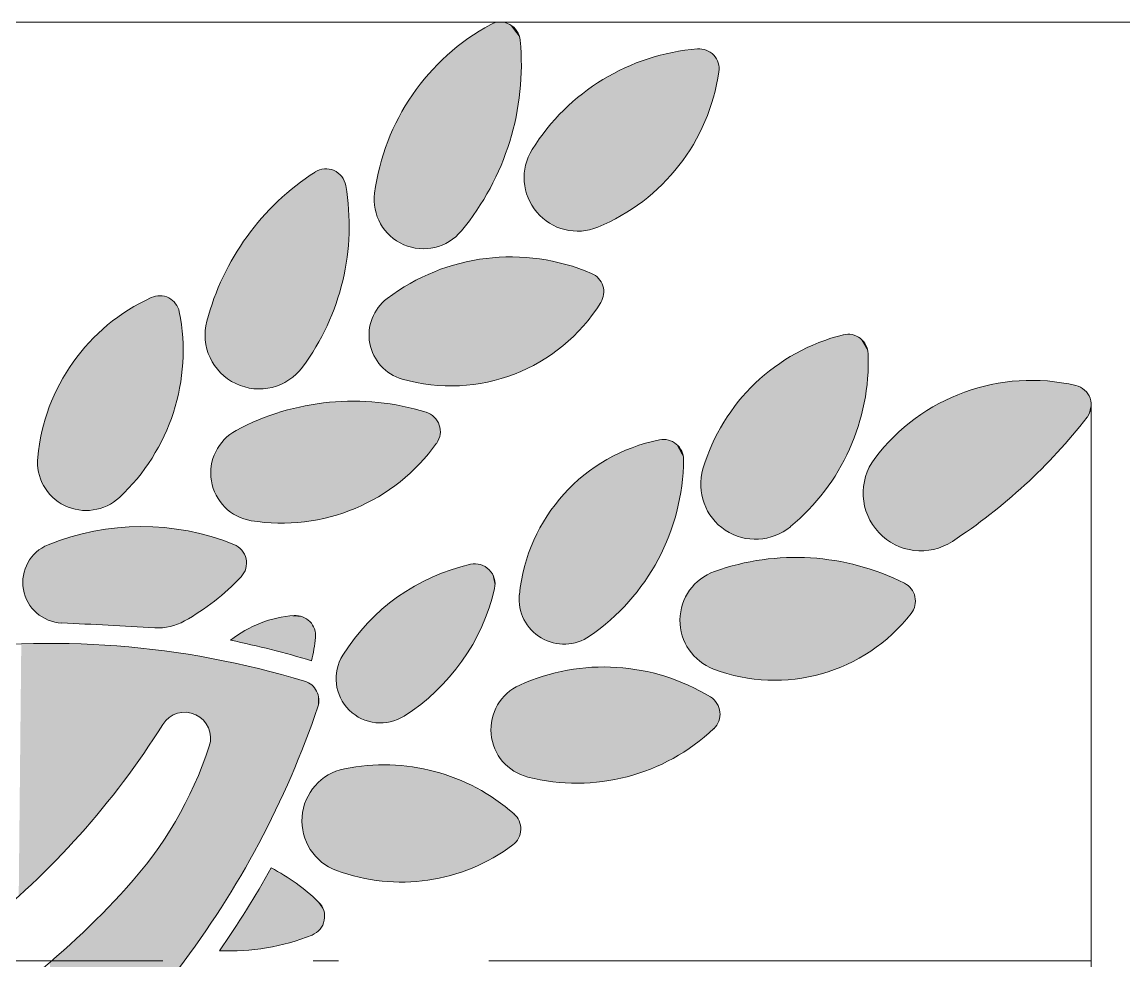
# Model space of a CAD drawing. Extents: x 0 to 297, y 0 to 420.
# Drawn here: x 244.9 to 266.85, y 260.14 to 278.84 of the extents above; entities that cross this region are included whole.
import ezdxf

# ---------------------------------------------------------------- set-up
doc = ezdxf.new("R2010")
doc.units = 0
doc.linetypes.add('DASHDOT', pattern=[18.5, 12, -3, 0.5, -3])

msp = doc.modelspace()

# ---------------------------------------------------------------- linework, layer by layer
at = {"color": 7, "lineweight": 13}
for p, q in [((208.579, 278.843), (277.577, 278.843)), ((266.203, 271.213), (266.203, 227.518))]:
    msp.add_line(p, q, dxfattribs=at)
at = {"color": 7, "linetype": 'DASHDOT', "lineweight": 18}
msp.add_line((266.202, 260.138), (196.803, 260.135), dxfattribs=at)
at = {"color": 7, "lineweight": 18}
for centre, radius, start, end in [((254.427, 278.443), 0.4, 5.2396, 118.4689), ((256.379, 274.844), 4.494, 118.4689, 172.4448), ((249.634, 278.003), 5.214, 320.4157, 5.2396), ((258.698, 274.041), 4.28, 94.5695, 148.0969), ((258.388, 277.909), 0.4, 351.811, 94.5695), ((254.869, 278.416), 3.955, 292.3185, 351.811), ((255.967, 275.741), 1.064, 148.0969, 292.3185), ((253.479, 271.598), 5.062, 122.7693, 165.3021), ((250.955, 275.519), 0.4, 9.704, 122.7693), ((246.677, 274.787), 4.741, 323.5364, 9.704), ((252.896, 275.306), 0.981, 172.4448, 320.4157), ((254.639, 270.086), 4.078, 66.7655, 127.1877), ((256.09, 273.466), 0.4, 328.2186, 66.7655), ((249.101, 269.803), 3.906, 114.6044, 174.5822), ((247.641, 272.991), 0.4, 11.1714, 114.6044), ((252.726, 272.608), 0.913, 127.1877, 253.9344), ((253.445, 275.105), 3.512, 253.9344, 328.2186), ((244.112, 272.294), 3.997, 313.0088, 11.1714), ((249.623, 272.61), 1.077, 165.3021, 323.5364), ((262.192, 268.839), 3.885, 103.842, 163.5429), ((261.358, 272.223), 0.4, 2.0035, 103.842), ((257.48, 272.087), 4.28, 309.6003, 2.0035), ((265.011, 267.796), 3.908, 76.9466, 143.0197), ((265.803, 271.213), 0.4, 322.0938, 76.9466), ((251.492, 266.364), 4.926, 72.7523, 118.1697), ((252.834, 270.686), 0.4, 324.7003, 72.7523), ((257.354, 277.792), 11.108, 303.1856, 322.0938), ((249.621, 269.858), 0.962, 118.1697, 260.7208), ((258.286, 267.092), 3.495, 101.3008, 174.39), ((257.679, 270.127), 0.4, 359.4272, 101.3008), ((250.075, 272.639), 3.78, 260.7208, 324.7003), ((246.177, 270.081), 0.97, 174.5822, 313.0088), ((253.76, 270.166), 4.319, 304.5192, 359.4272), ((262.806, 269.456), 1.148, 143.0197, 303.1856), ((259.513, 269.63), 1.092, 163.5429, 309.6003), ((247.28, 263.846), 4.945, 68.1349, 112.1059), ((245.724, 267.678), 0.809, 112.1059, 267.5769), ((248.973, 268.064), 0.4, 316.5611, 68.1349), ((260.313, 263.363), 4.814, 63.2618, 109.6319), ((254.726, 264.092), 4.046, 102.7086, 148.1291), ((253.924, 267.649), 0.4, 346.9369, 102.7086), ((259.044, 266.921), 1.036, 109.6319, 249.2813), ((245.812, 271.057), 4.754, 299.3034, 316.5611), ((262.299, 267.305), 0.4, 322.1442, 63.2618), ((250.309, 268.487), 4.112, 302.4262, 346.9369), ((255.7, 267.346), 0.897, 174.39, 304.5192), ((250.489, 264.707), 2.317, 94.1901, 128.249), ((250.349, 266.619), 0.4, 354.43, 94.1901), ((259.896, 269.173), 3.444, 249.2813, 322.1442), ((241.304, 163.239), 103.724, 86.55193, 87.57695), ((247.608, 267.857), 1.084, 266.5519, 299.3034), ((245.465, 248.995), 17.895, 73.1006, 78.4299), ((247.535, 266.893), 3.227, 346.0915, 354.43), ((245.455, 248.969), 17.495, 73.1377, 98.1115), ((252.04, 265.762), 0.883, 148.1291, 302.4262), ((256.492, 261.924), 4.07, 58.5459, 114.342), ((250.414, 265.329), 0.4, 341.3251, 73.1377), ((255.216, 264.745), 0.975, 114.342, 255.772), ((233.564, 271.025), 18.187, 322.6142, 341.3251), ((258.407, 265.055), 0.4, 313.4208, 58.5459), ((248.141, 264.576), 0.516, 341.7164, 147.9214), ((233.955, 273.468), 16.227, 308.4477, 327.9215), ((255.952, 267.649), 3.971, 255.772, 313.4208), ((241.186, 266.874), 7.841, 317.6391, 341.7164), ((251.534, 262.929), 1.058, 101.5691, 249.6643), ((252.11, 260.119), 3.926, 48.6947, 101.5691), ((254.437, 262.768), 0.4, 306.8868, 48.6947), ((252.454, 265.41), 3.703, 249.6643, 306.8868), ((233.614, 271.013), 18.587, 324.9581, 330.9629), ((248.03, 258.452), 3.986, 45.8347, 62.6172), ((233.955, 273.468), 17.627, 308.4477, 317.6391), ((250.529, 261.024), 0.4, 291.7468, 45.8347), ((249.031, 264.781), 4.445, 267.4262, 291.7468)]:
    msp.add_arc(centre, radius, start, end, dxfattribs=at)
at = {"color": 7, "lineweight": 5}
for points in [[(254.818, 278.528), (254.328, 278.83), (254.237, 278.794), (254.281, 278.815)], [(254.818, 278.528), (254.426, 278.843), (254.328, 278.83), (254.377, 278.84)], [(254.818, 278.528), (254.524, 278.831), (254.426, 278.843), (254.475, 278.84)], [(254.818, 278.528), (254.616, 278.795), (254.524, 278.831), (254.571, 278.816)], [(254.818, 278.528), (254.237, 278.794), (253.787, 278.515), (254.008, 278.661)], [(254.818, 278.528), (254.697, 278.739), (254.616, 278.795), (254.658, 278.77)], [(254.818, 278.528), (254.761, 278.664), (254.697, 278.739), (254.731, 278.703)], [(254.818, 278.528), (254.805, 278.576), (254.761, 278.664), (254.785, 278.621)], [(254.818, 278.528), (251.924, 275.435), (251.933, 275.12), (251.916, 275.277)], [(254.818, 278.528), (252.024, 275.954), (251.924, 275.435), (251.966, 275.696)], [(254.818, 278.528), (251.933, 275.12), (252.042, 274.824), (251.976, 274.967)], [(254.818, 278.528), (252.185, 276.458), (252.024, 275.954), (252.097, 276.208)], [(254.818, 278.528), (252.042, 274.824), (252.239, 274.578), (252.131, 274.693)], [(254.818, 278.528), (252.404, 276.94), (252.185, 276.458), (252.287, 276.702)], [(254.818, 278.528), (252.239, 274.578), (252.504, 274.407), (252.365, 274.482)], [(254.818, 278.528), (252.677, 277.392), (252.404, 276.94), (252.534, 277.17)], [(254.818, 278.528), (252.504, 274.407), (252.809, 274.329), (252.654, 274.356)], [(254.818, 278.528), (253.002, 277.809), (252.677, 277.392), (252.834, 277.605)], [(254.818, 278.528), (252.809, 274.329), (253.124, 274.352), (252.968, 274.328)], [(254.818, 278.528), (253.374, 278.185), (253.002, 277.809), (253.183, 278.003)], [(254.818, 278.528), (253.124, 274.352), (253.415, 274.474), (253.274, 274.401)], [(254.818, 278.528), (253.787, 278.515), (253.374, 278.185), (253.576, 278.357)], [(254.818, 278.528), (253.415, 274.474), (253.652, 274.681), (253.542, 274.568)], [(254.818, 278.528), (253.652, 274.681), (253.957, 275.089), (253.809, 274.881)], [(254.818, 278.528), (253.957, 275.089), (254.221, 275.525), (254.094, 275.304)], [(254.818, 278.528), (254.221, 275.525), (254.441, 275.985), (254.337, 275.752)], [(254.818, 278.528), (254.441, 275.985), (254.615, 276.464), (254.534, 276.222)], [(254.818, 278.528), (254.615, 276.464), (254.742, 276.958), (254.684, 276.709)], [(254.818, 278.528), (254.742, 276.958), (254.819, 277.461), (254.787, 277.208)], [(254.818, 278.528), (254.819, 277.461), (254.847, 277.97), (254.84, 277.715)], [(254.818, 278.528), (254.847, 277.97), (254.826, 278.479), (254.843, 278.225)], [(254.987, 276.155), (258.446, 278.305), (258.357, 278.308), (258.401, 278.309)], [(254.987, 276.155), (258.357, 278.308), (257.862, 278.239), (258.108, 278.281)], [(254.987, 276.155), (258.533, 278.282), (258.446, 278.305), (258.49, 278.296)], [(254.987, 276.155), (258.612, 278.241), (258.533, 278.282), (258.573, 278.264)], [(254.987, 276.155), (258.68, 278.183), (258.612, 278.241), (258.648, 278.214)], [(254.987, 276.155), (257.862, 278.239), (257.378, 278.113), (257.618, 278.183)], [(254.987, 276.155), (258.734, 278.111), (258.68, 278.183), (258.709, 278.149)], [(254.987, 276.155), (257.378, 278.113), (256.913, 277.932), (257.143, 278.029)], [(254.987, 276.155), (258.77, 278.029), (258.734, 278.111), (258.754, 278.071)], [(254.987, 276.155), (258.787, 277.942), (258.77, 278.029), (258.781, 277.986)], [(254.987, 276.155), (258.784, 277.852), (258.787, 277.942), (258.788, 277.897)], [(254.987, 276.155), (256.913, 277.932), (256.472, 277.697), (256.689, 277.821)], [(254.987, 276.155), (258.678, 277.35), (258.784, 277.852), (258.74, 277.599)], [(254.987, 276.155), (256.472, 277.697), (256.061, 277.413), (256.262, 277.561)], [(254.987, 276.155), (256.061, 277.413), (255.686, 277.083), (255.869, 277.253)], [(254.987, 276.155), (258.509, 276.866), (258.678, 277.35), (258.601, 277.105)], [(254.987, 276.155), (255.686, 277.083), (255.352, 276.711), (255.514, 276.902)], [(254.987, 276.155), (258.277, 276.408), (258.509, 276.866), (258.4, 276.633)], [(254.987, 276.155), (255.352, 276.711), (255.064, 276.303), (255.202, 276.511)], [(254.987, 276.155), (257.989, 275.984), (258.277, 276.408), (258.14, 276.191)], [(254.987, 276.155), (254.934, 275.996), (254.906, 275.664), (254.907, 275.831)], [(254.987, 276.155), (254.906, 275.664), (254.982, 275.339), (254.931, 275.498)], [(254.987, 276.155), (254.982, 275.339), (255.154, 275.054), (255.057, 275.19)], [(254.987, 276.155), (255.154, 275.054), (255.407, 274.836), (255.272, 274.935)], [(254.987, 276.155), (255.407, 274.836), (255.714, 274.707), (255.556, 274.76)], [(254.987, 276.155), (255.714, 274.707), (256.047, 274.68), (255.88, 274.68)], [(254.987, 276.155), (256.047, 274.68), (256.371, 274.756), (256.212, 274.705)], [(254.987, 276.155), (256.371, 274.756), (256.832, 274.982), (256.605, 274.862)], [(254.987, 276.155), (256.832, 274.982), (257.26, 275.265), (257.051, 275.116)], [(254.987, 276.155), (257.26, 275.265), (257.648, 275.601), (257.459, 275.426)], [(254.987, 276.155), (257.648, 275.601), (257.989, 275.984), (257.825, 275.787)], [(248.55, 272.7), (251.022, 275.913), (250.924, 275.917), (250.973, 275.918)], [(248.55, 272.7), (250.924, 275.917), (250.827, 275.898), (250.875, 275.911)], [(248.55, 272.7), (251.116, 275.885), (251.022, 275.913), (251.07, 275.902)], [(248.55, 272.7), (250.827, 275.898), (250.739, 275.855), (250.782, 275.879)], [(248.55, 272.7), (251.201, 275.834), (251.116, 275.885), (251.16, 275.862)], [(248.55, 272.7), (250.739, 275.855), (250.356, 275.583), (250.544, 275.723)], [(248.55, 272.7), (251.27, 275.765), (251.201, 275.834), (251.238, 275.802)], [(248.55, 272.7), (251.321, 275.68), (251.27, 275.765), (251.298, 275.724)], [(248.55, 272.7), (251.349, 275.586), (251.321, 275.68), (251.338, 275.634)], [(248.55, 272.7), (251.406, 275.112), (251.349, 275.586), (251.384, 275.35)], [(248.55, 272.7), (250.356, 275.583), (250, 275.276), (250.175, 275.434)], [(248.55, 272.7), (250, 275.276), (249.674, 274.938), (249.833, 275.111)], [(248.55, 272.7), (251.415, 274.635), (251.406, 275.112), (251.416, 274.874)], [(248.55, 272.7), (249.674, 274.938), (249.381, 274.571), (249.524, 274.758)], [(248.55, 272.7), (251.375, 274.159), (251.415, 274.635), (251.401, 274.397)], [(248.55, 272.7), (249.381, 274.571), (249.123, 274.179), (249.248, 274.378)], [(248.55, 272.7), (249.123, 274.179), (248.903, 273.764), (249.008, 273.974)], [(248.55, 272.7), (251.289, 273.69), (251.375, 274.159), (251.338, 273.924)], [(252.079, 273.252), (255.216, 274.123), (254.68, 274.164), (254.949, 274.153)], [(252.079, 273.252), (254.68, 274.164), (254.144, 274.134), (254.411, 274.158)], [(252.079, 273.252), (254.144, 274.134), (253.616, 274.034), (253.878, 274.093)], [(252.079, 273.252), (255.741, 274.013), (255.216, 274.123), (255.48, 274.077)], [(252.079, 273.252), (253.616, 274.034), (253.106, 273.865), (253.358, 273.958)], [(252.079, 273.252), (256.248, 273.834), (255.741, 274.013), (255.998, 273.932)], [(248.55, 272.7), (248.903, 273.764), (248.722, 273.331), (248.807, 273.55)], [(252.079, 273.252), (253.106, 273.865), (252.623, 273.631), (252.86, 273.756)], [(252.079, 273.252), (256.323, 273.792), (256.248, 273.834), (256.286, 273.815)], [(252.079, 273.252), (256.387, 273.734), (256.323, 273.792), (256.356, 273.765)], [(248.55, 272.7), (251.155, 273.232), (251.289, 273.69), (251.227, 273.459)], [(252.079, 273.252), (256.437, 273.665), (256.387, 273.734), (256.414, 273.701)], [(252.079, 273.252), (256.472, 273.586), (256.437, 273.665), (256.457, 273.627)], [(252.079, 273.252), (252.623, 273.631), (252.174, 273.335), (252.394, 273.491)], [(252.079, 273.252), (256.488, 273.502), (256.472, 273.586), (256.482, 273.545)], [(245.209, 270.026), (247.739, 273.379), (247.65, 273.391), (247.695, 273.388)], [(245.209, 270.026), (247.65, 273.391), (247.56, 273.383), (247.605, 273.39)], [(245.209, 270.026), (247.56, 273.383), (247.474, 273.355), (247.516, 273.371)], [(245.209, 270.026), (247.823, 273.347), (247.739, 273.379), (247.782, 273.366)], [(245.209, 270.026), (247.474, 273.355), (247.025, 273.112), (247.246, 273.241)], [(245.209, 270.026), (247.898, 273.297), (247.823, 273.347), (247.862, 273.324)], [(248.55, 272.7), (248.722, 273.331), (248.582, 272.883), (248.647, 273.108)], [(252.079, 273.252), (256.487, 273.416), (256.488, 273.502), (256.49, 273.459)], [(252.079, 273.252), (256.467, 273.333), (256.487, 273.416), (256.479, 273.374)], [(252.079, 273.252), (256.43, 273.255), (256.467, 273.333), (256.451, 273.293)], [(245.209, 270.026), (247.96, 273.232), (247.898, 273.297), (247.931, 273.267)], [(245.209, 270.026), (248.006, 273.155), (247.96, 273.232), (247.985, 273.195)], [(245.209, 270.026), (248.033, 273.069), (248.006, 273.155), (248.022, 273.112)], [(245.209, 270.026), (247.025, 273.112), (246.611, 272.813), (246.813, 272.97)], [(248.55, 272.7), (250.976, 272.789), (251.155, 273.232), (251.071, 273.008)], [(252.079, 273.252), (251.817, 272.692), (251.829, 272.441), (251.814, 272.566)], [(252.079, 273.252), (251.874, 272.937), (251.817, 272.692), (251.837, 272.816)], [(252.079, 273.252), (251.829, 272.441), (251.908, 272.202), (251.86, 272.318)], [(252.079, 273.252), (251.997, 273.157), (251.874, 272.937), (251.928, 273.051)], [(252.079, 273.252), (251.908, 272.202), (252.05, 271.994), (251.972, 272.093)], [(252.079, 273.252), (252.05, 271.994), (252.243, 271.833), (252.141, 271.907)], [(252.079, 273.252), (256.093, 272.798), (256.43, 273.255), (256.271, 273.02)], [(252.079, 273.252), (252.243, 271.833), (252.473, 271.731), (252.355, 271.774)], [(252.079, 273.252), (252.473, 271.731), (253.031, 271.618), (252.75, 271.663)], [(252.079, 273.252), (253.031, 271.618), (253.599, 271.597), (253.314, 271.596)], [(252.079, 273.252), (253.599, 271.597), (254.163, 271.668), (253.882, 271.621)], [(252.079, 273.252), (254.163, 271.668), (254.708, 271.828), (254.439, 271.737)], [(252.079, 273.252), (254.708, 271.828), (255.22, 272.075), (254.969, 271.941)], [(252.079, 273.252), (255.22, 272.075), (255.686, 272.401), (255.46, 272.229)], [(252.079, 273.252), (255.686, 272.401), (256.093, 272.798), (255.897, 272.591)], [(245.209, 270.026), (248.1, 272.566), (248.033, 273.069), (248.074, 272.819)], [(245.209, 270.026), (246.611, 272.813), (246.239, 272.463), (246.419, 272.644)], [(248.55, 272.7), (250.753, 272.367), (250.976, 272.789), (250.87, 272.576)], [(248.55, 272.7), (248.551, 272.514), (248.646, 272.157), (248.583, 272.331)], [(248.55, 272.7), (248.646, 272.157), (248.857, 271.853), (248.739, 271.996)], [(248.55, 272.7), (248.857, 271.853), (249.158, 271.638), (248.999, 271.733)], [(248.55, 272.7), (249.158, 271.638), (249.514, 271.538), (249.332, 271.573)], [(248.55, 272.7), (249.514, 271.538), (249.883, 271.565), (249.7, 271.536)], [(248.55, 272.7), (249.883, 271.565), (250.222, 271.714), (250.059, 271.625)], [(248.55, 272.7), (250.222, 271.714), (250.489, 271.97), (250.366, 271.83)], [(248.55, 272.7), (250.489, 271.97), (250.753, 272.367), (250.626, 272.165)], [(245.209, 270.026), (248.102, 272.059), (248.1, 272.566), (248.109, 272.313)], [(245.209, 270.026), (246.239, 272.463), (245.917, 272.066), (246.072, 272.27)], [(261.754, 272.281), (260.78, 272.458), (260.322, 272.244), (260.548, 272.359)], [(261.754, 272.281), (261.263, 272.611), (260.78, 272.458), (261.019, 272.542)], [(261.754, 272.281), (261.35, 272.622), (261.263, 272.611), (261.306, 272.619)], [(261.754, 272.281), (261.439, 272.614), (261.35, 272.622), (261.395, 272.621)], [(261.754, 272.281), (261.523, 272.587), (261.439, 272.614), (261.482, 272.603)], [(261.754, 272.281), (261.599, 272.542), (261.523, 272.587), (261.563, 272.566)], [(261.754, 272.281), (261.664, 272.481), (261.599, 272.542), (261.633, 272.513)], [(261.754, 272.281), (261.713, 272.407), (261.664, 272.481), (261.691, 272.445)], [(261.754, 272.281), (258.466, 269.939), (258.422, 269.596), (258.43, 269.769)], [(261.754, 272.281), (258.422, 269.596), (258.488, 269.256), (258.441, 269.423)], [(261.754, 272.281), (258.641, 270.414), (258.466, 269.939), (258.546, 270.179)], [(261.754, 272.281), (258.488, 269.256), (258.656, 268.953), (258.56, 269.098)], [(261.754, 272.281), (258.875, 270.862), (258.641, 270.414), (258.751, 270.642)], [(261.754, 272.281), (258.656, 268.953), (258.912, 268.719), (258.775, 268.826)], [(261.754, 272.281), (259.166, 271.275), (258.875, 270.862), (259.014, 271.073)], [(261.754, 272.281), (258.912, 268.719), (259.227, 268.576), (259.064, 268.635)], [(261.754, 272.281), (259.508, 271.648), (259.166, 271.275), (259.331, 271.467)], [(261.754, 272.281), (259.227, 268.576), (259.572, 268.54), (259.398, 268.544)], [(261.754, 272.281), (259.896, 271.973), (259.508, 271.648), (259.697, 271.816)], [(261.754, 272.281), (259.572, 268.54), (259.91, 268.613), (259.744, 268.563)], [(261.754, 272.281), (260.322, 272.244), (259.896, 271.973), (260.105, 272.115)], [(261.754, 272.281), (259.91, 268.613), (260.209, 268.789), (260.066, 268.689)], [(261.754, 272.281), (260.209, 268.789), (260.567, 269.122), (260.393, 268.95)], [(261.754, 272.281), (260.567, 269.122), (260.885, 269.493), (260.732, 269.303)], [(261.754, 272.281), (260.885, 269.493), (261.159, 269.898), (261.028, 269.692)], [(261.754, 272.281), (261.159, 269.898), (261.385, 270.332), (261.278, 270.112)], [(261.754, 272.281), (261.385, 270.332), (261.559, 270.789), (261.478, 270.558)], [(261.754, 272.281), (261.559, 270.789), (261.681, 271.263), (261.627, 271.024)], [(261.754, 272.281), (261.681, 271.263), (261.747, 271.748), (261.721, 271.504)], [(261.754, 272.281), (261.745, 272.324), (261.713, 272.407), (261.731, 272.367)], [(261.754, 272.281), (261.747, 271.748), (261.758, 272.237), (261.76, 271.992)], [(245.209, 270.026), (245.917, 272.066), (245.649, 271.632), (245.776, 271.854)], [(245.209, 270.026), (248.04, 271.556), (248.102, 272.059), (248.079, 271.807)], [(245.209, 270.026), (245.649, 271.632), (245.44, 271.166), (245.537, 271.402)], [(266.147, 271.009), (264.217, 271.622), (263.675, 271.468), (263.943, 271.555)], [(266.147, 271.009), (264.775, 271.697), (264.217, 271.622), (264.494, 271.669)], [(266.147, 271.009), (265.337, 271.69), (264.775, 271.697), (265.056, 271.703)], [(266.147, 271.009), (265.893, 271.603), (265.337, 271.69), (265.617, 271.656)], [(266.147, 271.009), (265.987, 271.568), (265.893, 271.603), (265.941, 271.588)], [(266.147, 271.009), (266.07, 271.511), (265.987, 271.568), (266.03, 271.542)], [(245.209, 270.026), (247.915, 271.065), (248.04, 271.556), (247.986, 271.309)], [(266.147, 271.009), (263.675, 271.468), (263.162, 271.239), (263.414, 271.363)], [(266.147, 271.009), (266.135, 271.436), (266.07, 271.511), (266.105, 271.476)], [(266.147, 271.009), (266.18, 271.347), (266.135, 271.436), (266.16, 271.393)], [(266.147, 271.009), (266.202, 271.249), (266.18, 271.347), (266.194, 271.299)], [(245.209, 270.026), (245.44, 271.166), (245.293, 270.676), (245.359, 270.923)], [(249.041, 270.626), (251.998, 271.264), (251.511, 271.29), (251.754, 271.283)], [(249.041, 270.626), (251.511, 271.29), (251.023, 271.267), (251.267, 271.285)], [(249.041, 270.626), (251.023, 271.267), (250.54, 271.197), (250.781, 271.238)], [(249.041, 270.626), (252.48, 271.19), (251.998, 271.264), (252.24, 271.233)], [(249.041, 270.626), (250.54, 271.197), (250.067, 271.079), (250.302, 271.144)], [(249.041, 270.626), (252.952, 271.068), (252.48, 271.19), (252.718, 271.135)], [(266.147, 271.009), (263.162, 271.239), (262.686, 270.937), (262.918, 271.096)], [(266.147, 271.009), (266.198, 271.149), (266.202, 271.249), (266.203, 271.199)], [(266.147, 271.009), (266.17, 271.053), (266.198, 271.149), (266.187, 271.1)], [(245.209, 270.026), (247.729, 270.594), (247.915, 271.065), (247.83, 270.827)], [(249.041, 270.626), (250.067, 271.079), (249.608, 270.915), (249.835, 271.003)], [(249.041, 270.626), (253.038, 271.03), (252.952, 271.068), (252.997, 271.052)], [(249.041, 270.626), (253.113, 270.973), (253.038, 271.03), (253.077, 271.003)], [(249.041, 270.626), (253.172, 270.9), (253.113, 270.973), (253.145, 270.938)], [(249.041, 270.626), (249.608, 270.915), (249.167, 270.706), (249.385, 270.816)], [(266.147, 271.009), (261.708, 269.791), (261.66, 269.395), (261.667, 269.595)], [(266.147, 271.009), (261.66, 269.395), (261.75, 269.006), (261.688, 269.197)], [(266.147, 271.009), (261.889, 270.147), (261.708, 269.791), (261.783, 269.977)], [(266.147, 271.009), (261.75, 269.006), (261.968, 268.672), (261.844, 268.829)], [(266.147, 271.009), (262.259, 270.571), (261.889, 270.147), (262.066, 270.365)], [(266.147, 271.009), (261.968, 268.672), (262.287, 268.432), (262.117, 268.538)], [(266.147, 271.009), (262.686, 270.937), (262.259, 270.571), (262.466, 270.762)], [(266.147, 271.009), (262.287, 268.432), (262.669, 268.316), (262.473, 268.358)], [(266.147, 271.009), (262.669, 268.316), (263.067, 268.338), (262.869, 268.31)], [(266.147, 271.009), (263.067, 268.338), (263.434, 268.495), (263.258, 268.401)], [(266.147, 271.009), (263.434, 268.495), (263.812, 268.754), (263.625, 268.623)], [(266.147, 271.009), (263.812, 268.754), (264.18, 269.028), (263.997, 268.889)], [(266.147, 271.009), (264.18, 269.028), (264.535, 269.317), (264.359, 269.171)], [(266.147, 271.009), (264.535, 269.317), (264.879, 269.62), (264.709, 269.467)], [(266.147, 271.009), (264.879, 269.62), (265.209, 269.938), (265.046, 269.777)], [(266.147, 271.009), (265.209, 269.938), (265.527, 270.268), (265.37, 270.101)], [(266.147, 271.009), (265.527, 270.268), (265.83, 270.612), (265.68, 270.438)], [(266.147, 271.009), (265.83, 270.612), (266.119, 270.967), (265.976, 270.788)], [(249.041, 270.626), (253.213, 270.815), (253.172, 270.9), (253.195, 270.858)], [(249.041, 270.626), (253.232, 270.723), (253.213, 270.815), (253.225, 270.769)], [(249.041, 270.626), (253.23, 270.629), (253.232, 270.723), (253.234, 270.675)], [(245.209, 270.026), (245.293, 270.676), (245.212, 270.172), (245.244, 270.426)], [(245.209, 270.026), (247.485, 270.15), (247.729, 270.594), (247.614, 270.368)], [(249.041, 270.626), (248.669, 269.998), (248.672, 269.7), (248.659, 269.849)], [(249.041, 270.626), (248.758, 270.283), (248.669, 269.998), (248.702, 270.144)], [(249.041, 270.626), (248.672, 269.7), (248.766, 269.417), (248.708, 269.555)], [(249.041, 270.626), (248.929, 270.527), (248.758, 270.283), (248.834, 270.411)], [(249.041, 270.626), (248.766, 269.417), (248.942, 269.177), (248.844, 269.29)], [(249.041, 270.626), (248.942, 269.177), (249.183, 269.002), (249.055, 269.08)], [(249.041, 270.626), (253.205, 270.538), (253.23, 270.629), (253.22, 270.582)], [(249.041, 270.626), (249.183, 269.002), (249.466, 268.909), (249.321, 268.944)], [(249.041, 270.626), (249.466, 268.909), (249.991, 268.86), (249.727, 268.875)], [(249.041, 270.626), (249.991, 268.86), (250.517, 268.885), (250.254, 268.864)], [(249.041, 270.626), (250.517, 268.885), (251.035, 268.983), (250.778, 268.925)], [(249.041, 270.626), (251.035, 268.983), (251.535, 269.152), (251.288, 269.059)], [(249.041, 270.626), (251.535, 269.152), (252.006, 269.389), (251.774, 269.263)], [(249.041, 270.626), (252.006, 269.389), (252.439, 269.689), (252.228, 269.532)], [(249.041, 270.626), (252.439, 269.689), (252.826, 270.047), (252.639, 269.862)], [(249.041, 270.626), (252.826, 270.047), (253.16, 270.455), (253, 270.245)], [(249.041, 270.626), (253.16, 270.455), (253.205, 270.538), (253.185, 270.495)], [(258.077, 270.167), (257.601, 270.519), (257.065, 270.367), (257.33, 270.454)], [(258.077, 270.167), (257.689, 270.527), (257.601, 270.519), (257.645, 270.525)], [(258.077, 270.167), (257.777, 270.515), (257.689, 270.527), (257.733, 270.523)], [(258.077, 270.167), (257.86, 270.483), (257.777, 270.515), (257.82, 270.501)], [(258.077, 270.167), (257.934, 270.435), (257.86, 270.483), (257.899, 270.461)], [(258.077, 270.167), (257.065, 270.367), (256.561, 270.131), (256.808, 270.259)], [(258.077, 270.167), (257.996, 270.371), (257.934, 270.435), (257.967, 270.405)], [(258.077, 270.167), (258.042, 270.295), (257.996, 270.371), (258.021, 270.334)], [(258.077, 270.167), (258.07, 270.211), (258.042, 270.295), (258.058, 270.254)], [(245.209, 270.026), (247.186, 269.74), (247.485, 270.15), (247.342, 269.94)], [(258.077, 270.167), (254.807, 267.433), (254.819, 267.18), (254.804, 267.306)], [(258.077, 270.167), (254.906, 267.981), (254.807, 267.433), (254.846, 267.709)], [(258.077, 270.167), (254.819, 267.18), (254.9, 266.94), (254.851, 267.057)], [(258.077, 270.167), (254.9, 266.94), (255.046, 266.732), (254.966, 266.831)], [(258.077, 270.167), (255.09, 268.507), (254.906, 267.981), (254.987, 268.248)], [(258.077, 270.167), (255.046, 266.732), (255.244, 266.574), (255.139, 266.646)], [(258.077, 270.167), (255.355, 268.996), (255.09, 268.507), (255.213, 268.757)], [(258.077, 270.167), (255.244, 266.574), (255.478, 266.477), (255.358, 266.517)], [(258.077, 270.167), (255.695, 269.437), (255.355, 268.996), (255.516, 269.224)], [(258.077, 270.167), (255.478, 266.477), (255.731, 266.45), (255.604, 266.454)], [(258.077, 270.167), (256.1, 269.819), (255.695, 269.437), (255.89, 269.636)], [(258.077, 270.167), (255.731, 266.45), (255.98, 266.494), (255.857, 266.463)], [(258.077, 270.167), (255.98, 266.494), (256.208, 266.607), (256.098, 266.543)], [(258.077, 270.167), (256.561, 270.131), (256.1, 269.819), (256.324, 269.984)], [(258.077, 270.167), (256.208, 266.607), (256.615, 266.925), (256.416, 266.76)], [(258.077, 270.167), (256.615, 266.925), (256.982, 267.289), (256.804, 267.102)], [(258.077, 270.167), (256.982, 267.289), (257.303, 267.695), (257.149, 267.487)], [(258.077, 270.167), (257.303, 267.695), (257.573, 268.136), (257.445, 267.912)], [(258.077, 270.167), (257.573, 268.136), (257.788, 268.606), (257.688, 268.368)], [(258.077, 270.167), (257.788, 268.606), (257.946, 269.099), (257.874, 268.85)], [(258.077, 270.167), (257.946, 269.099), (258.043, 269.607), (258.002, 269.352)], [(258.077, 270.167), (258.043, 269.607), (258.079, 270.123), (258.069, 269.864)], [(245.209, 270.026), (245.228, 269.881), (245.331, 269.608), (245.269, 269.74)], [(245.209, 270.026), (245.331, 269.608), (245.51, 269.377), (245.411, 269.486)], [(245.209, 270.026), (245.51, 269.377), (245.749, 269.211), (245.623, 269.285)], [(245.209, 270.026), (245.749, 269.211), (246.027, 269.123), (245.885, 269.156)], [(245.209, 270.026), (246.027, 269.123), (246.319, 269.121), (246.173, 269.111)], [(245.209, 270.026), (246.319, 269.121), (246.598, 269.207), (246.461, 269.154)], [(245.209, 270.026), (246.598, 269.207), (246.838, 269.372), (246.724, 269.28)], [(245.209, 270.026), (246.838, 269.372), (247.186, 269.74), (247.018, 269.55)], [(248.9, 268.518), (246.796, 268.767), (246.327, 268.698), (246.561, 268.738)], [(248.9, 268.518), (247.27, 268.791), (246.796, 268.767), (247.033, 268.784)], [(248.9, 268.518), (247.744, 268.769), (247.27, 268.791), (247.507, 268.785)], [(248.9, 268.518), (248.213, 268.702), (247.744, 268.769), (247.979, 268.741)], [(248.9, 268.518), (244.926, 267.813), (244.927, 267.54), (244.915, 267.676)], [(248.9, 268.518), (245.017, 268.07), (244.926, 267.813), (244.961, 267.945)], [(248.9, 268.518), (244.927, 267.54), (245.018, 267.283), (244.962, 267.407)], [(248.9, 268.518), (245.188, 268.283), (245.017, 268.07), (245.093, 268.184)], [(248.9, 268.518), (245.018, 267.283), (245.19, 267.07), (245.095, 267.169)], [(248.9, 268.518), (245.419, 268.427), (245.188, 268.283), (245.297, 268.365)], [(248.9, 268.518), (245.19, 267.07), (245.423, 266.928), (245.3, 266.989)], [(248.9, 268.518), (245.867, 268.584), (245.419, 268.427), (245.641, 268.511)], [(248.9, 268.518), (245.423, 266.928), (245.69, 266.87), (245.554, 266.888)], [(248.9, 268.518), (245.69, 266.87), (245.921, 266.86), (245.805, 266.865)], [(248.9, 268.518), (246.327, 268.698), (245.867, 268.584), (246.096, 268.647)], [(248.9, 268.518), (245.921, 266.86), (246.153, 266.849), (246.037, 266.855)], [(248.9, 268.518), (246.153, 266.849), (246.385, 266.838), (246.269, 266.844)], [(248.9, 268.518), (246.385, 266.838), (246.616, 266.827), (246.501, 266.833)], [(248.9, 268.518), (246.616, 266.827), (246.848, 266.815), (246.732, 266.821)], [(248.9, 268.518), (246.848, 266.815), (247.08, 266.802), (246.964, 266.808)], [(248.9, 268.518), (247.08, 266.802), (247.311, 266.789), (247.195, 266.795)], [(248.9, 268.518), (247.311, 266.789), (247.543, 266.775), (247.427, 266.782)], [(248.9, 268.518), (247.543, 266.775), (247.62, 266.773), (247.581, 266.773)], [(248.9, 268.518), (247.62, 266.773), (247.698, 266.777), (247.659, 266.774)], [(248.9, 268.518), (247.698, 266.777), (247.774, 266.786), (247.736, 266.781)], [(248.9, 268.518), (247.774, 266.786), (247.85, 266.801), (247.813, 266.793)], [(248.9, 268.518), (247.85, 266.801), (247.925, 266.821), (247.888, 266.81)], [(248.9, 268.518), (247.925, 266.821), (247.998, 266.846), (247.962, 266.833)], [(248.9, 268.518), (247.998, 266.846), (248.07, 266.876), (248.034, 266.861)], [(248.9, 268.518), (248.07, 266.876), (248.139, 266.912), (248.104, 266.894)], [(248.9, 268.518), (248.139, 266.912), (248.293, 267.002), (248.216, 266.956)], [(248.9, 268.518), (248.674, 268.59), (248.213, 268.702), (248.445, 268.652)], [(248.9, 268.518), (248.293, 267.002), (248.444, 267.099), (248.369, 267.05)], [(248.9, 268.518), (248.444, 267.099), (248.591, 267.201), (248.518, 267.149)], [(248.9, 268.518), (248.591, 267.201), (248.734, 267.308), (248.663, 267.254)], [(248.9, 268.518), (248.734, 267.308), (248.873, 267.421), (248.804, 267.364)], [(248.9, 268.518), (248.873, 267.421), (249.008, 267.538), (248.941, 267.479)], [(248.9, 268.518), (249.008, 267.538), (249.138, 267.661), (249.074, 267.599)], [(248.9, 268.518), (249.138, 267.661), (249.264, 267.789), (249.201, 267.724)], [(248.9, 268.518), (249.264, 267.789), (249.321, 267.867), (249.295, 267.826)], [(248.9, 268.518), (249.321, 267.867), (249.358, 267.957), (249.343, 267.911)], [(248.9, 268.518), (249.358, 267.957), (249.373, 268.053), (249.369, 268.004)], [(248.9, 268.518), (249.373, 268.053), (249.364, 268.149), (249.371, 268.101)], [(248.9, 268.518), (249.364, 268.149), (249.332, 268.241), (249.351, 268.196)], [(248.9, 268.518), (249.332, 268.241), (249.278, 268.322), (249.308, 268.283)], [(248.9, 268.518), (249.278, 268.322), (249.207, 268.388), (249.245, 268.357)], [(248.9, 268.518), (249.207, 268.388), (249.122, 268.435), (249.166, 268.414)], [(258.552, 267.833), (260.612, 268.168), (260.125, 268.173), (260.368, 268.177)], [(258.552, 267.833), (260.125, 268.173), (259.64, 268.13), (259.882, 268.157)], [(258.552, 267.833), (261.095, 268.113), (260.612, 268.168), (260.854, 268.146)], [(258.552, 267.833), (259.64, 268.13), (259.162, 268.037), (259.4, 268.089)], [(258.552, 267.833), (261.571, 268.01), (261.095, 268.113), (261.334, 268.067)], [(254.322, 267.608), (253.45, 267.931), (253.077, 267.786), (253.262, 267.863)], [(254.322, 267.608), (253.836, 268.039), (253.45, 267.931), (253.642, 267.99)], [(254.322, 267.608), (253.937, 268.048), (253.836, 268.039), (253.886, 268.047)], [(254.322, 267.608), (254.036, 268.033), (253.937, 268.048), (253.987, 268.044)], [(254.322, 267.608), (254.128, 267.992), (254.036, 268.033), (254.084, 268.015)], [(254.322, 267.608), (254.208, 267.931), (254.128, 267.992), (254.17, 267.964)], [(254.322, 267.608), (254.269, 267.851), (254.208, 267.931), (254.241, 267.893)], [(254.322, 267.608), (254.309, 267.758), (254.269, 267.851), (254.292, 267.806)], [(258.552, 267.833), (258.059, 267.241), (258.008, 266.931), (258.021, 267.088)], [(258.552, 267.833), (258.008, 266.931), (258.053, 266.62), (258.018, 266.773)], [(258.552, 267.833), (258.053, 266.62), (258.189, 266.336), (258.11, 266.473)], [(258.552, 267.833), (258.2, 267.522), (258.059, 267.241), (258.119, 267.387)], [(258.552, 267.833), (258.189, 266.336), (258.404, 266.106), (258.287, 266.213)], [(258.552, 267.833), (258.419, 267.748), (258.2, 267.522), (258.301, 267.643)], [(258.552, 267.833), (258.404, 266.106), (258.677, 265.952), (258.535, 266.019)], [(258.552, 267.833), (259.162, 268.037), (258.696, 267.897), (258.927, 267.973)], [(258.552, 267.833), (262.034, 267.859), (261.571, 268.01), (261.804, 267.94)], [(258.552, 267.833), (262.479, 267.662), (262.034, 267.859), (262.259, 267.766)], [(258.552, 267.833), (258.677, 265.952), (259.203, 265.799), (258.937, 265.865)], [(258.552, 267.833), (259.203, 265.799), (259.745, 265.732), (259.473, 265.755)], [(258.552, 267.833), (259.745, 265.732), (260.292, 265.752), (260.019, 265.731)], [(258.552, 267.833), (260.292, 265.752), (260.828, 265.858), (260.562, 265.794)], [(258.552, 267.833), (260.828, 265.858), (261.341, 266.047), (261.089, 265.942)], [(258.552, 267.833), (261.341, 266.047), (261.818, 266.315), (261.585, 266.172)], [(258.552, 267.833), (261.818, 266.315), (262.246, 266.656), (262.039, 266.477)], [(258.552, 267.833), (262.246, 266.656), (262.615, 267.059), (262.439, 266.85)], [(258.552, 267.833), (262.615, 267.059), (262.661, 267.134), (262.64, 267.096)], [(258.552, 267.833), (262.661, 267.134), (262.689, 267.218), (262.678, 267.175)], [(258.552, 267.833), (262.689, 267.218), (262.699, 267.305), (262.697, 267.261)], [(258.552, 267.833), (262.699, 267.305), (262.689, 267.393), (262.697, 267.349)], [(258.552, 267.833), (262.689, 267.393), (262.661, 267.476), (262.677, 267.435)], [(258.552, 267.833), (262.661, 267.476), (262.614, 267.551), (262.64, 267.515)], [(258.552, 267.833), (262.614, 267.551), (262.553, 267.614), (262.585, 267.584)], [(258.552, 267.833), (262.553, 267.614), (262.479, 267.662), (262.517, 267.64)], [(254.322, 267.608), (253.077, 267.786), (252.719, 267.605), (252.896, 267.7)], [(254.322, 267.608), (254.324, 267.658), (254.309, 267.758), (254.32, 267.709)], [(254.322, 267.608), (251.178, 265.954), (251.163, 265.659), (251.158, 265.807)], [(254.322, 267.608), (251.163, 265.659), (251.246, 265.375), (251.193, 265.514)], [(254.322, 267.608), (251.29, 266.228), (251.178, 265.954), (251.223, 266.096)], [(254.322, 267.608), (251.246, 265.375), (251.419, 265.135), (251.323, 265.248)], [(254.322, 267.608), (251.518, 266.558), (251.29, 266.228), (251.4, 266.396)], [(254.322, 267.608), (251.419, 265.135), (251.661, 264.965), (251.533, 265.04)], [(254.322, 267.608), (251.778, 266.863), (251.518, 266.558), (251.645, 266.714)], [(254.322, 267.608), (251.661, 264.965), (251.945, 264.884), (251.8, 264.913)], [(254.322, 267.608), (252.067, 267.141), (251.778, 266.863), (251.919, 267.006)], [(254.322, 267.608), (251.945, 264.884), (252.241, 264.902), (252.094, 264.881)], [(254.322, 267.608), (252.381, 267.389), (252.067, 267.141), (252.221, 267.269)], [(254.322, 267.608), (252.241, 264.902), (252.513, 265.017), (252.382, 264.948)], [(254.322, 267.608), (252.719, 267.605), (252.381, 267.389), (252.548, 267.501)], [(254.322, 267.608), (252.513, 265.017), (252.839, 265.247), (252.679, 265.128)], [(254.322, 267.608), (252.839, 265.247), (253.142, 265.508), (252.994, 265.374)], [(254.322, 267.608), (253.142, 265.508), (253.417, 265.796), (253.283, 265.649)], [(254.322, 267.608), (253.417, 265.796), (253.664, 266.11), (253.544, 265.95)], [(254.322, 267.608), (253.664, 266.11), (253.878, 266.447), (253.775, 266.276)], [(254.322, 267.608), (253.878, 266.447), (254.059, 266.803), (253.973, 266.623)], [(254.322, 267.608), (254.059, 266.803), (254.205, 267.174), (254.137, 266.987)], [(254.322, 267.608), (254.205, 267.174), (254.314, 267.558), (254.264, 267.365)], [(250.234, 267.01), (249.194, 266.628), (249.055, 266.527), (249.123, 266.579)], [(250.234, 267.01), (249.055, 266.527), (249.258, 266.484), (249.156, 266.506)], [(250.234, 267.01), (249.34, 266.719), (249.194, 266.628), (249.266, 266.675)], [(250.234, 267.01), (249.258, 266.484), (249.461, 266.438), (249.36, 266.461)], [(250.234, 267.01), (249.492, 266.799), (249.34, 266.719), (249.415, 266.76)], [(250.234, 267.01), (249.461, 266.438), (249.664, 266.391), (249.563, 266.415)], [(250.234, 267.01), (249.65, 266.867), (249.492, 266.799), (249.571, 266.834)], [(250.234, 267.01), (249.813, 266.923), (249.65, 266.867), (249.731, 266.897)], [(250.234, 267.01), (249.664, 266.391), (249.866, 266.341), (249.765, 266.366)], [(250.234, 267.01), (249.979, 266.967), (249.813, 266.923), (249.896, 266.947)], [(250.234, 267.01), (249.866, 266.341), (250.067, 266.289), (249.967, 266.315)], [(250.234, 267.01), (250.148, 266.999), (249.979, 266.967), (250.064, 266.985)], [(250.234, 267.01), (250.067, 266.289), (250.268, 266.234), (250.168, 266.261)], [(250.234, 267.01), (250.406, 267.015), (250.32, 267.018), (250.363, 267.019)], [(250.234, 267.01), (250.49, 266.993), (250.406, 267.015), (250.449, 267.006)], [(250.234, 267.01), (250.268, 266.234), (250.468, 266.177), (250.368, 266.206)], [(250.234, 267.01), (250.468, 266.177), (250.667, 266.118), (250.568, 266.147)], [(250.234, 267.01), (250.667, 266.118), (250.681, 266.175), (250.674, 266.146)], [(250.234, 267.01), (250.681, 266.175), (250.694, 266.232), (250.687, 266.203)], [(250.234, 267.01), (250.694, 266.232), (250.705, 266.29), (250.699, 266.261)], [(250.234, 267.01), (250.705, 266.29), (250.716, 266.347), (250.71, 266.318)], [(250.234, 267.01), (250.716, 266.347), (250.725, 266.405), (250.72, 266.376)], [(250.234, 267.01), (250.725, 266.405), (250.733, 266.463), (250.729, 266.434)], [(250.234, 267.01), (250.733, 266.463), (250.741, 266.522), (250.737, 266.492)], [(250.234, 267.01), (250.741, 266.522), (250.747, 266.58), (250.744, 266.551)], [(250.234, 267.01), (250.747, 266.58), (250.746, 266.667), (250.749, 266.624)], [(250.234, 267.01), (250.746, 266.667), (250.726, 266.752), (250.738, 266.71)], [(250.234, 267.01), (250.726, 266.752), (250.689, 266.83), (250.709, 266.792)], [(250.234, 267.01), (250.689, 266.83), (250.635, 266.898), (250.664, 266.866)], [(250.234, 267.01), (250.635, 266.898), (250.568, 266.953), (250.603, 266.928)], [(250.234, 267.01), (250.568, 266.953), (250.49, 266.993), (250.53, 266.975)], [(244.885, 266.455), (245.361, 266.464), (244.834, 261.427), (245.087, 261.661)], [(245.361, 266.464), (245.335, 261.9), (245.087, 261.661)], [(245.838, 266.46), (245.578, 262.145), (245.361, 266.464), (245.335, 261.9)], [(246.049, 262.649), (245.816, 262.394), (245.838, 266.46), (245.578, 262.145)], [(246.314, 266.443), (246.276, 262.908), (245.838, 266.46), (246.049, 262.649)], [(246.314, 266.443), (246.79, 266.414), (246.276, 262.908), (246.497, 263.172)], [(246.79, 266.414), (246.713, 263.441), (246.497, 263.172)], [(247.264, 266.371), (246.923, 263.714), (246.79, 266.414), (246.713, 263.441)], [(247.326, 264.274), (247.128, 263.992), (247.264, 266.371), (246.923, 263.714)], [(247.738, 266.315), (247.518, 264.56), (247.264, 266.371), (247.326, 264.274)], [(247.738, 266.315), (247.761, 264.924), (247.518, 264.56), (247.704, 264.85)], [(248.209, 266.246), (247.761, 264.924), (247.738, 266.315)], [(248.209, 266.246), (247.909, 265.036), (247.761, 264.924), (247.83, 264.987)], [(248.209, 266.246), (248.088, 265.089), (247.909, 265.036), (247.996, 265.071)], [(248.209, 266.246), (248.273, 265.075), (248.088, 265.089), (248.181, 265.09)], [(248.679, 266.165), (248.361, 265.043), (248.209, 266.246), (248.273, 265.075)], [(248.679, 266.165), (248.512, 264.934), (248.361, 265.043), (248.441, 264.995)], [(248.679, 266.165), (248.615, 264.78), (248.512, 264.934), (248.571, 264.862)], [(248.679, 266.165), (248.657, 264.598), (248.615, 264.78), (248.644, 264.691)], [(248.75, 261.019), (248.657, 264.598), (249.146, 266.071), (248.679, 266.165)], [(248.75, 261.019), (249.146, 266.071), (248.945, 261.32)], [(249.146, 266.071), (249.133, 261.626), (248.945, 261.32)], [(249.61, 265.964), (249.316, 261.935), (249.146, 266.071), (249.133, 261.626)], [(249.662, 262.564), (249.492, 262.248), (249.61, 265.964), (249.316, 261.935)], [(250.072, 265.844), (249.826, 262.883), (249.61, 265.964), (249.662, 262.564)], [(254.682, 265.561), (256.744, 265.987), (256.249, 265.987), (256.497, 265.995)], [(254.682, 265.561), (257.236, 265.926), (256.744, 265.987), (256.991, 265.964)], [(254.682, 265.561), (256.249, 265.987), (255.758, 265.928), (256.002, 265.965)], [(254.682, 265.561), (255.758, 265.928), (255.277, 265.809), (255.515, 265.876)], [(254.682, 265.561), (257.716, 265.806), (257.236, 265.926), (257.478, 265.873)], [(250.072, 265.844), (250.135, 263.532), (249.826, 262.883), (249.984, 263.206)], [(250.53, 265.712), (250.135, 263.532), (250.072, 265.844)], [(250.53, 265.712), (250.418, 264.192), (250.135, 263.532), (250.28, 263.86)], [(250.53, 265.712), (250.567, 265.699), (250.418, 264.192), (250.549, 264.526)], [(250.674, 264.862), (250.549, 264.526), (250.604, 265.682), (250.567, 265.699)], [(250.674, 264.862), (250.604, 265.682), (250.67, 265.637), (250.638, 265.661)], [(250.674, 264.862), (250.67, 265.637), (250.699, 265.61)], [(254.682, 265.561), (255.277, 265.809), (254.814, 265.633), (255.043, 265.728)], [(254.682, 265.561), (258.178, 265.629), (257.716, 265.806), (257.95, 265.725)], [(250.793, 265.201), (250.674, 264.862), (250.726, 265.58), (250.699, 265.61)], [(250.793, 265.201), (250.726, 265.58), (250.769, 265.513), (250.749, 265.547)], [(250.769, 265.513), (250.786, 265.476), (250.793, 265.201), (250.799, 265.438)], [(250.793, 265.201), (250.799, 265.438), (250.804, 265.24), (250.808, 265.399)], [(254.682, 265.561), (254.265, 264.958), (254.245, 264.659), (254.243, 264.809)], [(254.682, 265.561), (254.245, 264.659), (254.317, 264.368), (254.27, 264.511)], [(254.682, 265.561), (254.374, 265.237), (254.265, 264.958), (254.309, 265.101)], [(254.682, 265.561), (254.317, 264.368), (254.474, 264.113), (254.385, 264.234)], [(254.682, 265.561), (254.563, 265.469), (254.374, 265.237), (254.46, 265.36)], [(254.682, 265.561), (254.474, 264.113), (254.701, 263.917), (254.58, 264.006)], [(254.682, 265.561), (258.616, 265.397), (258.178, 265.629), (258.401, 265.519)], [(254.682, 265.561), (254.701, 263.917), (254.976, 263.8), (254.834, 263.848)], [(254.682, 265.561), (254.976, 263.8), (255.467, 263.708), (255.22, 263.746)], [(254.682, 265.561), (255.467, 263.708), (255.965, 263.678), (255.716, 263.685)], [(254.682, 265.561), (255.965, 263.678), (256.463, 263.711), (256.215, 263.687)], [(254.682, 265.561), (256.463, 263.711), (256.953, 263.806), (256.71, 263.751)], [(254.682, 265.561), (256.953, 263.806), (257.427, 263.962), (257.193, 263.877)], [(254.682, 265.561), (257.427, 263.962), (257.878, 264.176), (257.656, 264.062)], [(254.682, 265.561), (257.878, 264.176), (258.299, 264.445), (258.093, 264.304)], [(254.682, 265.561), (258.299, 264.445), (258.682, 264.765), (258.495, 264.599)], [(254.682, 265.561), (258.682, 264.765), (258.741, 264.835), (258.713, 264.798)], [(254.682, 265.561), (258.741, 264.835), (258.782, 264.917), (258.764, 264.875)], [(254.682, 265.561), (258.782, 264.917), (258.804, 265.006), (258.796, 264.96)], [(254.682, 265.561), (258.804, 265.006), (258.805, 265.097), (258.807, 265.051)], [(254.682, 265.561), (258.805, 265.097), (258.785, 265.186), (258.797, 265.142)], [(254.682, 265.561), (258.785, 265.186), (258.745, 265.269), (258.767, 265.229)], [(254.682, 265.561), (258.745, 265.269), (258.688, 265.34), (258.719, 265.306)], [(254.682, 265.561), (258.688, 265.34), (258.616, 265.397), (258.653, 265.37)], [(250.804, 265.24), (250.808, 265.399), (250.811, 265.279), (250.813, 265.359)], [(250.811, 265.279), (250.813, 265.359), (250.814, 265.319)], [(248.75, 261.019), (248.631, 264.414), (248.657, 264.598), (248.652, 264.505)], [(248.75, 261.019), (248.55, 260.721), (248.631, 264.414), (248.564, 264.219)], [(248.55, 260.721), (248.492, 264.027), (248.564, 264.219)], [(248.343, 260.427), (248.414, 263.836), (248.55, 260.721), (248.492, 264.027)], [(251.158, 263.917), (250.56, 263.34), (250.48, 263.01), (250.507, 263.178)], [(251.158, 263.917), (250.48, 263.01), (250.509, 262.671), (250.481, 262.839)], [(251.158, 263.917), (250.509, 262.671), (250.644, 262.358), (250.564, 262.509)], [(251.158, 263.917), (250.741, 263.628), (250.56, 263.34), (250.639, 263.492)], [(251.158, 263.917), (250.644, 262.358), (250.871, 262.105), (250.747, 262.223)], [(251.158, 263.917), (251.004, 263.844), (250.741, 263.628), (250.864, 263.747)], [(251.158, 263.917), (250.871, 262.105), (251.167, 261.937), (251.012, 262.009)], [(251.158, 263.917), (252.674, 264.004), (252.223, 264.043), (252.449, 264.03)], [(251.158, 263.917), (252.223, 264.043), (251.77, 264.03), (251.996, 264.043)], [(251.158, 263.917), (251.77, 264.03), (251.322, 263.965), (251.545, 264.004)], [(251.158, 263.917), (253.117, 263.913), (252.674, 264.004), (252.897, 263.965)], [(251.158, 263.917), (251.167, 261.937), (251.609, 261.804), (251.386, 261.864)], [(251.158, 263.917), (251.609, 261.804), (252.065, 261.727), (251.836, 261.758)], [(251.158, 263.917), (252.065, 261.727), (252.527, 261.707), (252.295, 261.71)], [(251.158, 263.917), (252.527, 261.707), (252.987, 261.745), (252.757, 261.719)], [(251.158, 263.917), (252.987, 261.745), (253.439, 261.84), (253.215, 261.785)], [(251.158, 263.917), (253.439, 261.84), (253.876, 261.99), (253.66, 261.908)], [(251.158, 263.917), (253.876, 261.99), (254.291, 262.194), (254.087, 262.086)], [(251.158, 263.917), (254.291, 262.194), (254.677, 262.448), (254.488, 262.315)], [(251.158, 263.917), (254.677, 262.448), (254.741, 262.509), (254.711, 262.476)], [(251.158, 263.917), (254.741, 262.509), (254.791, 262.582), (254.768, 262.544)], [(251.158, 263.917), (254.791, 262.582), (254.823, 262.665), (254.809, 262.622)], [(251.158, 263.917), (254.823, 262.665), (254.836, 262.752), (254.832, 262.708)], [(251.158, 263.917), (254.836, 262.752), (254.83, 262.841), (254.836, 262.797)], [(251.158, 263.917), (254.83, 262.841), (254.804, 262.926), (254.82, 262.884)], [(251.158, 263.917), (254.804, 262.926), (254.76, 263.003), (254.785, 262.965)], [(251.158, 263.917), (254.76, 263.003), (254.701, 263.068), (254.732, 263.037)], [(251.158, 263.917), (254.701, 263.068), (254.344, 263.347), (254.526, 263.213)], [(251.158, 263.917), (254.344, 263.347), (253.958, 263.583), (254.154, 263.47)], [(251.158, 263.917), (253.958, 263.583), (253.547, 263.772), (253.755, 263.683)], [(251.158, 263.917), (253.547, 263.772), (253.117, 263.913), (253.334, 263.849)], [(248.245, 263.46), (248.332, 263.647), (248.343, 260.427), (248.414, 263.836)], [(248.131, 260.137), (248.153, 263.276), (248.343, 260.427), (248.245, 263.46)], [(247.954, 262.915), (248.056, 263.094), (248.131, 260.137), (248.153, 263.276)], [(248.131, 260.137), (247.737, 262.565), (247.954, 262.915), (247.848, 262.739)], [(248.131, 260.137), (247.502, 262.227), (247.737, 262.565), (247.622, 262.395)], [(248.131, 260.137), (247.249, 261.902), (247.502, 262.227), (247.378, 262.063)], [(250.755, 261.362), (249.864, 261.992), (249.744, 261.779), (249.804, 261.885)], [(250.755, 261.362), (249.992, 261.922), (249.864, 261.992), (249.928, 261.957)], [(250.755, 261.362), (250.118, 261.848), (249.992, 261.922), (250.055, 261.886)], [(248.131, 260.137), (246.98, 261.591), (247.249, 261.902), (247.117, 261.745)], [(250.755, 261.362), (249.744, 261.779), (249.622, 261.569), (249.683, 261.674)], [(250.755, 261.362), (250.241, 261.769), (250.118, 261.848), (250.18, 261.809)], [(250.755, 261.362), (250.361, 261.686), (250.241, 261.769), (250.301, 261.728)], [(250.755, 261.362), (250.478, 261.599), (250.361, 261.686), (250.42, 261.643)], [(248.131, 260.137), (246.803, 261.399), (246.98, 261.591), (246.892, 261.495)], [(250.755, 261.362), (249.622, 261.569), (249.497, 261.36), (249.56, 261.464)], [(250.755, 261.362), (250.591, 261.507), (250.478, 261.599), (250.535, 261.553)], [(250.755, 261.362), (250.701, 261.411), (250.591, 261.507), (250.647, 261.46)], [(248.131, 260.137), (246.623, 261.211), (246.803, 261.399), (246.713, 261.305)], [(250.755, 261.362), (248.969, 260.541), (248.831, 260.341), (248.9, 260.441)], [(250.755, 261.362), (248.831, 260.341), (249.067, 260.337), (248.949, 260.337)], [(250.755, 261.362), (249.105, 260.743), (248.969, 260.541), (249.038, 260.642)], [(250.755, 261.362), (249.067, 260.337), (249.302, 260.345), (249.185, 260.339)], [(250.755, 261.362), (249.238, 260.947), (249.105, 260.743), (249.172, 260.845)], [(250.755, 261.362), (249.369, 261.153), (249.238, 260.947), (249.304, 261.05)], [(250.755, 261.362), (249.302, 260.345), (249.537, 260.366), (249.42, 260.354)], [(250.755, 261.362), (249.497, 261.36), (249.369, 261.153), (249.433, 261.256)], [(250.755, 261.362), (249.537, 260.366), (249.771, 260.399), (249.654, 260.381)], [(250.755, 261.362), (249.771, 260.399), (250.002, 260.444), (249.887, 260.42)], [(250.755, 261.362), (250.002, 260.444), (250.231, 260.502), (250.117, 260.471)], [(250.755, 261.362), (250.231, 260.502), (250.456, 260.571), (250.344, 260.535)], [(250.755, 261.362), (250.456, 260.571), (250.677, 260.653), (250.567, 260.611)], [(250.755, 261.362), (250.677, 260.653), (250.764, 260.701), (250.722, 260.674)], [(250.755, 261.362), (250.764, 260.701), (250.837, 260.769), (250.803, 260.733)], [(250.755, 261.362), (250.837, 260.769), (250.89, 260.852), (250.866, 260.809)], [(250.755, 261.362), (250.89, 260.852), (250.921, 260.947), (250.909, 260.899)], [(250.755, 261.362), (250.921, 260.947), (250.929, 261.046), (250.928, 260.996)], [(250.755, 261.362), (250.929, 261.046), (250.911, 261.143), (250.923, 261.095)], [(250.755, 261.362), (250.911, 261.143), (250.87, 261.234), (250.893, 261.19)], [(250.755, 261.362), (250.87, 261.234), (250.808, 261.311), (250.841, 261.275)], [(248.131, 260.137), (246.441, 261.025), (246.623, 261.211), (246.532, 261.118)], [(248.131, 260.137), (246.067, 260.661), (246.255, 260.842), (246.162, 260.751)], [(248.131, 260.137), (246.255, 260.842), (246.441, 261.025), (246.348, 260.933)], [(248.131, 260.137), (245.877, 260.484), (246.067, 260.661), (245.972, 260.572)], [(248.131, 260.137), (245.684, 260.309), (245.877, 260.484), (245.78, 260.396)], [(248.131, 260.137), (245.488, 260.137), (245.684, 260.309), (245.586, 260.223)], [(245.488, 260.137), (245.453, 260.107), (247.987, 259.942), (245.51, 255.576)], [(248.131, 260.137), (245.488, 260.137), (248.021, 259.992), (248.014, 259.982)], [(245.488, 260.137), (247.987, 259.942), (248.014, 259.982)], [(248.131, 260.137), (248.021, 259.992), (248.036, 260.011), (248.029, 260.002)], [(248.131, 260.137), (248.036, 260.011), (248.051, 260.031), (248.044, 260.021)], [(248.131, 260.137), (248.051, 260.031), (248.066, 260.05), (248.058, 260.04)], [(248.131, 260.137), (248.066, 260.05), (248.08, 260.069), (248.073, 260.06)], [(248.131, 260.137), (248.08, 260.069), (248.095, 260.089), (248.087, 260.079)], [(248.131, 260.137), (248.095, 260.089), (248.109, 260.108), (248.102, 260.098)], [(248.131, 260.137), (248.109, 260.108), (248.124, 260.127), (248.117, 260.118)]]:
    msp.add_solid(points, dxfattribs=at)

doc.saveas('drawing.dxf')
